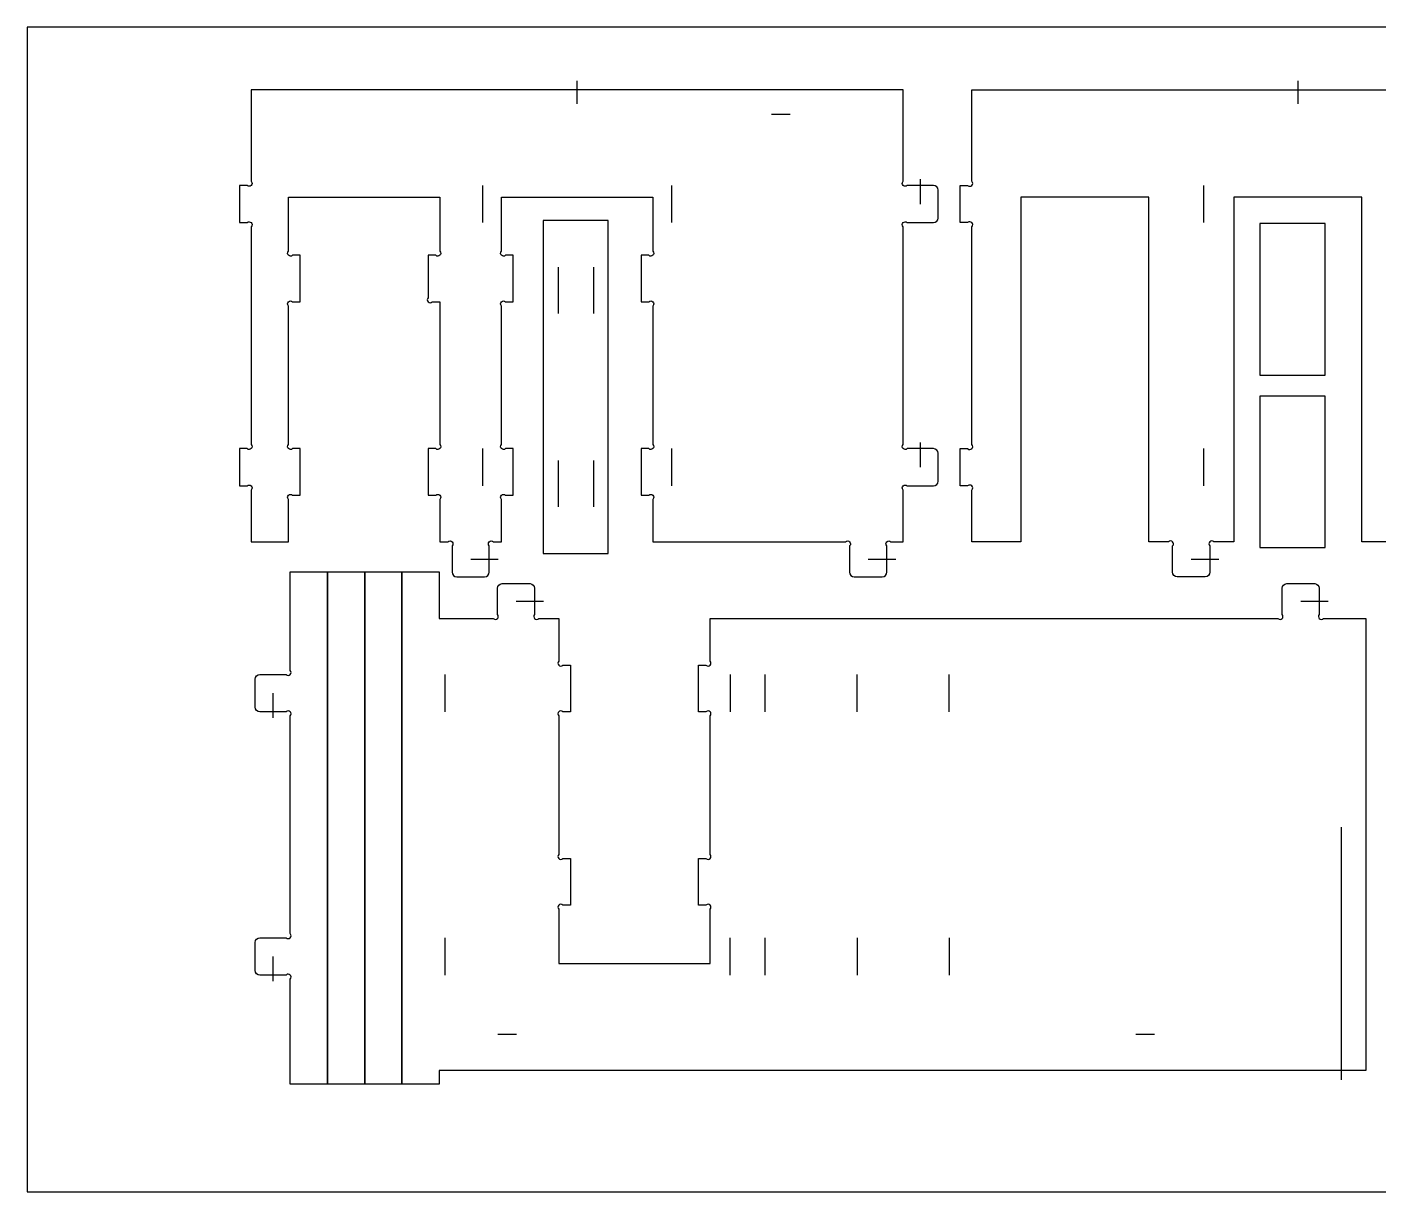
# Model space of a CAD drawing. Header units: millimetres. Extents: x -2454 to 295, y -161 to 465.
# Drawn here: x -1012.4 to -664.1, y -145.2 to 154.8 of the extents above; entities that cross this region are included whole.
import ezdxf

# ---------------------------------------------------------------- set-up
doc = ezdxf.new("R2010")
doc.units = ezdxf.units.MM
doc.header["$MEASUREMENT"] = 0
for name, color, linetype in [('Cut On', 7, 'Continuous'), ('Cut Outside', 7, 'Continuous'), ('Score', 7, 'Continuous')]:
    doc.layers.add(name, color=color, linetype=linetype)

msp = doc.modelspace()

# ---------------------------------------------------------------- linework, layer by layer
at = {"layer": 'Cut On', "color": 133, "lineweight": 25}
for points in [[(-870.6674, 135.0262), (-870.6674, 135.0262), (-870.6674, 140.9329), (-870.6674, 140.9329)], [(-684.9848, 140.9464), (-684.9848, 140.9464), (-684.9848, 135.0259), (-684.9848, 135.0259)], [(-820.5671, 132.332), (-820.5671, 132.332), (-815.7674, 132.332), (-815.7674, 132.332)], [(-782.1672, 109.2262), (-782.1672, 109.2262), (-782.1672, 115.6141), (-782.1672, 115.6141)], [(-895.0357, 114.026), (-895.0357, 114.026), (-895.0357, 104.4262), (-895.0357, 104.4262)], [(-846.34, 114.026), (-846.34, 114.026), (-846.34, 104.4262), (-846.34, 104.4262)], [(-709.2687, 114.026), (-709.2687, 114.026), (-709.2687, 104.4259), (-709.2687, 104.4259)], [(-875.5709, 93.0066), (-875.5709, 93.0066), (-875.5709, 81.0063), (-875.5709, 81.0063)], [(-866.4973, 93.0066), (-866.4973, 93.0066), (-866.4973, 81.0063), (-866.4973, 81.0063)], [(-895.0357, 46.2261), (-895.0357, 46.2261), (-895.0357, 36.626), (-895.0357, 36.626)], [(-846.34, 46.2261), (-846.34, 46.2261), (-846.34, 36.626), (-846.34, 36.626)], [(-782.1672, 41.4261), (-782.1672, 41.4261), (-782.1672, 47.8139), (-782.1672, 47.8139)], [(-709.2687, 46.2261), (-709.2687, 46.2261), (-709.2687, 36.626), (-709.2687, 36.626)], [(-875.5259, 31.2064), (-875.5259, 31.2064), (-875.5259, 43.2064), (-875.5259, 43.2064)], [(-866.4973, 43.2064), (-866.4973, 43.2064), (-866.4973, 31.2064), (-866.4973, 31.2064)], [(-898.1172, 17.7261), (-898.1172, 17.7261), (-891.0077, 17.7261), (-891.0077, 17.7261)], [(-795.6673, 17.7261), (-795.6673, 17.7261), (-788.5578, 17.7261), (-788.5578, 17.7261)], [(-712.435, 17.7261), (-712.435, 17.7261), (-705.3255, 17.7261), (-705.3255, 17.7261)], [(-886.4259, 6.9637), (-886.4259, 6.9637), (-879.3165, 6.9637), (-879.3165, 6.9637)], [(-684.226, 6.9637), (-684.226, 6.9637), (-677.1166, 6.9637), (-677.1166, 6.9637)], [(-904.7194, -21.5362), (-904.7194, -21.5362), (-904.7194, -11.9361), (-904.7194, -11.9361)], [(-831.2194, -11.9361), (-831.2194, -11.9361), (-831.2194, -21.5362), (-831.2194, -21.5362)], [(-822.2191, -21.5362), (-822.2191, -21.5362), (-822.2191, -11.9361), (-822.2191, -11.9361)], [(-798.5196, -21.5362), (-798.5196, -21.5362), (-798.5196, -11.9361), (-798.5196, -11.9361)], [(-774.8194, -21.5362), (-774.8194, -21.5362), (-774.8194, -11.9361), (-774.8194, -11.9361)], [(-949.126, -16.7365), (-949.126, -16.7365), (-949.126, -23.1244), (-949.126, -23.1244)], [(-673.7261, -116.3062), (-673.7261, -116.3062), (-673.7261, -51.2361), (-673.7261, -51.2361)], [(-904.7194, -89.3361), (-904.7194, -89.3361), (-904.7194, -79.7363), (-904.7194, -79.7363)], [(-831.2194, -89.3361), (-831.2194, -89.3361), (-831.2194, -79.7363), (-831.2194, -79.7363)], [(-822.2191, -89.3361), (-822.2191, -89.3361), (-822.2191, -79.7363), (-822.2191, -79.7363)], [(-798.5196, -79.7363), (-798.5196, -79.7363), (-798.5196, -89.3361), (-798.5196, -89.3361)], [(-774.8194, -79.7363), (-774.8194, -79.7363), (-774.8194, -89.3361), (-774.8194, -89.3361)], [(-949.126, -84.5364), (-949.126, -84.5364), (-949.126, -90.9242), (-949.126, -90.9242)], [(-886.2761, -104.6255), (-886.2761, -104.6255), (-891.0761, -104.6255), (-891.0761, -104.6255)], [(-721.8764, -104.6255), (-721.8764, -104.6255), (-726.6762, -104.6255), (-726.6762, -104.6255)]]:
    msp.add_open_spline(points, degree=3, dxfattribs=at)
at = {"layer": 'Cut Outside', "color": 75, "lineweight": 25}
for points, knots in [([(-872.1674, 138.626), (-872.1674, 138.626), (-954.6671, 138.626), (-954.6671, 138.626), (-954.6671, 138.626), (-954.6671, 138.626), (-954.6671, 115.0891), (-954.6671, 115.0891)], [0, 0, 0, 0, 0.33333333, 0.33333333, 0.33333333, 0.33333334, 1, 1, 1, 1]), ([(-786.6673, 115.0891), (-786.6673, 115.0891), (-786.6673, 138.626), (-786.6673, 138.626), (-786.6673, 138.626), (-786.6673, 138.626), (-869.167, 138.626), (-869.167, 138.626)], [0, 0, 0, 0, 0.33333333, 0.33333333, 0.33333333, 0.33333334, 1, 1, 1, 1]), ([(-768.9848, 115.0891), (-768.9848, 115.0891), (-768.9848, 138.626), (-768.9848, 138.626), (-768.9848, 138.626), (-768.9848, 138.626), (-686.4848, 138.626), (-686.4848, 138.626)], [0, 0, 0, 0, 0.33333333, 0.33333333, 0.33333333, 0.33333334, 1, 1, 1, 1]), ([(-683.4848, 138.626), (-683.4848, 138.626), (-600.9847, 138.626), (-600.9847, 138.626), (-600.9847, 138.626), (-600.9847, 138.626), (-600.9847, 115.0891), (-600.9847, 115.0891)], [0, 0, 0, 0, 0.33333333, 0.33333333, 0.33333333, 0.33333334, 1, 1, 1, 1]), ([(-955.7302, 114.026), (-955.7302, 114.026), (-957.6674, 114.026), (-957.6674, 114.026), (-957.6674, 114.026), (-957.6674, 114.026), (-957.6674, 104.4262), (-957.6674, 104.4262), (-957.6674, 104.4262), (-957.6674, 104.4262), (-955.7302, 104.4262), (-955.7302, 104.4262)], [0, 0, 0, 0, 0.25, 0.25, 0.25, 0.25000001, 0.5, 0.5, 0.5, 0.50000001, 1, 1, 1, 1]), ([(-770.048, 104.4259), (-770.048, 104.4259), (-771.9848, 104.4259), (-771.9848, 104.4259), (-771.9848, 104.4259), (-771.9848, 104.4259), (-771.9848, 114.026), (-771.9848, 114.026), (-771.9848, 114.026), (-771.9848, 114.026), (-770.048, 114.026), (-770.048, 114.026)], [0, 0, 0, 0, 0.25, 0.25, 0.25, 0.25000001, 0.5, 0.5, 0.5, 0.50000001, 1, 1, 1, 1]), ([(-945.0673, 97.0892), (-945.0673, 97.0892), (-945.0673, 111.026), (-945.0673, 111.026), (-945.0673, 111.026), (-945.0673, 111.026), (-906.0671, 111.026), (-906.0671, 111.026), (-906.0671, 111.026), (-906.0671, 111.026), (-906.0671, 97.0892), (-906.0671, 97.0892)], [0, 0, 0, 0, 0.25, 0.25, 0.25, 0.25000001, 0.5, 0.5, 0.5, 0.50000001, 1, 1, 1, 1]), ([(-890.1673, 97.0892), (-890.1673, 97.0892), (-890.1673, 111.026), (-890.1673, 111.026), (-890.1673, 111.026), (-890.1673, 111.026), (-851.1674, 111.026), (-851.1674, 111.026), (-851.1674, 111.026), (-851.1674, 111.026), (-851.1674, 97.0892), (-851.1674, 97.0892)], [0, 0, 0, 0, 0.25, 0.25, 0.25, 0.25000001, 0.5, 0.5, 0.5, 0.50000001, 1, 1, 1, 1]), ([(-718.2978, 22.2259), (-718.2978, 22.2259), (-723.3849, 22.2259), (-723.3849, 22.2259), (-723.3849, 22.2259), (-723.3849, 22.2259), (-723.3849, 111.026), (-723.3849, 111.026), (-723.3849, 111.026), (-723.3849, 111.026), (-756.3847, 111.026), (-756.3847, 111.026), (-756.3847, 111.026), (-756.3847, 111.026), (-756.3847, 22.2259), (-756.3847, 22.2259), (-756.3847, 22.2259), (-756.3847, 22.2259), (-768.9848, 22.2259), (-768.9848, 22.2259), (-768.9848, 22.2259), (-768.9848, 22.2259), (-768.9848, 35.5629), (-768.9848, 35.5629)], [0, 0, 0, 0, 0.14285714, 0.14285714, 0.14285714, 0.14285715, 0.28571429, 0.28571429, 0.28571429, 0.2857143, 0.42857143, 0.42857143, 0.42857143, 0.42857144, 0.57142857, 0.57142857, 0.57142857, 0.57142858, 0.71428571, 0.71428571, 0.71428571, 0.71428572, 1, 1, 1, 1]), ([(-615.8479, 22.2259), (-615.8479, 22.2259), (-668.4848, 22.2259), (-668.4848, 22.2259), (-668.4848, 22.2259), (-668.4848, 22.2259), (-668.4848, 111.026), (-668.4848, 111.026), (-668.4848, 111.026), (-668.4848, 111.026), (-701.4851, 111.026), (-701.4851, 111.026), (-701.4851, 111.026), (-701.4851, 111.026), (-701.4851, 22.2259), (-701.4851, 22.2259), (-701.4851, 22.2259), (-701.4851, 22.2259), (-706.5718, 22.2259), (-706.5718, 22.2259)], [0, 0, 0, 0, 0.16666667, 0.16666667, 0.16666667, 0.16666668, 0.33333333, 0.33333333, 0.33333333, 0.33333334, 0.5, 0.5, 0.5, 0.50000001, 0.66666667, 0.66666667, 0.66666667, 0.66666668, 1, 1, 1, 1]), ([(-944.0041, 84.0261), (-944.0041, 84.0261), (-942.067, 84.0261), (-942.067, 84.0261), (-942.067, 84.0261), (-942.067, 84.0261), (-942.067, 96.026), (-942.067, 96.026), (-942.067, 96.026), (-942.067, 96.026), (-944.0041, 96.026), (-944.0041, 96.026)], [0, 0, 0, 0, 0.25, 0.25, 0.25, 0.25000001, 0.5, 0.5, 0.5, 0.50000001, 1, 1, 1, 1]), ([(-907.1303, 96.026), (-907.1303, 96.026), (-909.0674, 96.026), (-909.0674, 96.026), (-909.0674, 96.026), (-909.0674, 96.026), (-909.0674, 85.0892), (-909.0674, 85.0892)], [0, 0, 0, 0, 0.33333333, 0.33333333, 0.33333333, 0.33333334, 1, 1, 1, 1]), ([(-889.1041, 84.0261), (-889.1041, 84.0261), (-887.1673, 84.0261), (-887.1673, 84.0261), (-887.1673, 84.0261), (-887.1673, 84.0261), (-887.1673, 96.026), (-887.1673, 96.026), (-887.1673, 96.026), (-887.1673, 96.026), (-889.1041, 96.026), (-889.1041, 96.026)], [0, 0, 0, 0, 0.25, 0.25, 0.25, 0.25000001, 0.5, 0.5, 0.5, 0.50000001, 1, 1, 1, 1]), ([(-852.2306, 96.026), (-852.2306, 96.026), (-854.1671, 96.026), (-854.1671, 96.026), (-854.1671, 96.026), (-854.1671, 96.026), (-854.1671, 84.0261), (-854.1671, 84.0261), (-854.1671, 84.0261), (-854.1671, 84.0261), (-852.2306, 84.0261), (-852.2306, 84.0261)], [0, 0, 0, 0, 0.25, 0.25, 0.25, 0.25000001, 0.5, 0.5, 0.5, 0.50000001, 1, 1, 1, 1]), ([(-908.0039, 84.0261), (-908.0039, 84.0261), (-906.0671, 84.0261), (-906.0671, 84.0261), (-906.0671, 84.0261), (-906.0671, 84.0261), (-906.0671, 47.2893), (-906.0671, 47.2893)], [0, 0, 0, 0, 0.33333333, 0.33333333, 0.33333333, 0.33333334, 1, 1, 1, 1]), ([(-955.7302, 46.2261), (-955.7302, 46.2261), (-957.6674, 46.2261), (-957.6674, 46.2261), (-957.6674, 46.2261), (-957.6674, 46.2261), (-957.6674, 36.626), (-957.6674, 36.626), (-957.6674, 36.626), (-957.6674, 36.626), (-955.7302, 36.626), (-955.7302, 36.626)], [0, 0, 0, 0, 0.25, 0.25, 0.25, 0.25000001, 0.5, 0.5, 0.5, 0.50000001, 1, 1, 1, 1]), ([(-944.0041, 34.2262), (-944.0041, 34.2262), (-942.067, 34.2262), (-942.067, 34.2262), (-942.067, 34.2262), (-942.067, 34.2262), (-942.067, 46.2261), (-942.067, 46.2261), (-942.067, 46.2261), (-942.067, 46.2261), (-944.0041, 46.2261), (-944.0041, 46.2261)], [0, 0, 0, 0, 0.25, 0.25, 0.25, 0.25000001, 0.5, 0.5, 0.5, 0.50000001, 1, 1, 1, 1]), ([(-907.1303, 46.2261), (-907.1303, 46.2261), (-909.0674, 46.2261), (-909.0674, 46.2261), (-909.0674, 46.2261), (-909.0674, 46.2261), (-909.0674, 34.2262), (-909.0674, 34.2262), (-909.0674, 34.2262), (-909.0674, 34.2262), (-907.1303, 34.2262), (-907.1303, 34.2262)], [0, 0, 0, 0, 0.25, 0.25, 0.25, 0.25000001, 0.5, 0.5, 0.5, 0.50000001, 1, 1, 1, 1]), ([(-889.1041, 34.2262), (-889.1041, 34.2262), (-887.1673, 34.2262), (-887.1673, 34.2262), (-887.1673, 34.2262), (-887.1673, 34.2262), (-887.1673, 46.2261), (-887.1673, 46.2261), (-887.1673, 46.2261), (-887.1673, 46.2261), (-889.1041, 46.2261), (-889.1041, 46.2261)], [0, 0, 0, 0, 0.25, 0.25, 0.25, 0.25000001, 0.5, 0.5, 0.5, 0.50000001, 1, 1, 1, 1]), ([(-852.2306, 46.2261), (-852.2306, 46.2261), (-854.1671, 46.2261), (-854.1671, 46.2261), (-854.1671, 46.2261), (-854.1671, 46.2261), (-854.1671, 34.2262), (-854.1671, 34.2262), (-854.1671, 34.2262), (-854.1671, 34.2262), (-852.2306, 34.2262), (-852.2306, 34.2262)], [0, 0, 0, 0, 0.25, 0.25, 0.25, 0.25000001, 0.5, 0.5, 0.5, 0.50000001, 1, 1, 1, 1]), ([(-770.048, 36.626), (-770.048, 36.626), (-771.9848, 36.626), (-771.9848, 36.626), (-771.9848, 36.626), (-771.9848, 36.626), (-771.9848, 46.2261), (-771.9848, 46.2261), (-771.9848, 46.2261), (-771.9848, 46.2261), (-770.048, 46.2261), (-770.048, 46.2261)], [0, 0, 0, 0, 0.25, 0.25, 0.25, 0.25000001, 0.5, 0.5, 0.5, 0.50000001, 1, 1, 1, 1]), ([(-954.6671, 35.5632), (-954.6671, 35.5632), (-954.6671, 22.2262), (-954.6671, 22.2262), (-954.6671, 22.2262), (-954.6671, 22.2262), (-945.0673, 22.2262), (-945.0673, 22.2262), (-945.0673, 22.2262), (-945.0673, 22.2262), (-945.0673, 33.163), (-945.0673, 33.163)], [0, 0, 0, 0, 0.25, 0.25, 0.25, 0.25000001, 0.5, 0.5, 0.5, 0.50000001, 1, 1, 1, 1]), ([(-789.8044, 22.2262), (-789.8044, 22.2262), (-786.6673, 22.2262), (-786.6673, 22.2262), (-786.6673, 22.2262), (-786.6673, 22.2262), (-786.6673, 35.5632), (-786.6673, 35.5632)], [0, 0, 0, 0, 0.33333333, 0.33333333, 0.33333333, 0.33333334, 1, 1, 1, 1]), ([(-906.0671, 33.163), (-906.0671, 33.163), (-906.0671, 22.2262), (-906.0671, 22.2262), (-906.0671, 22.2262), (-906.0671, 22.2262), (-903.9804, 22.2262), (-903.9804, 22.2262)], [0, 0, 0, 0, 0.33333333, 0.33333333, 0.33333333, 0.33333334, 1, 1, 1, 1]), ([(-892.2543, 22.2262), (-892.2543, 22.2262), (-890.1673, 22.2262), (-890.1673, 22.2262), (-890.1673, 22.2262), (-890.1673, 22.2262), (-890.1673, 33.163), (-890.1673, 33.163)], [0, 0, 0, 0, 0.33333333, 0.33333333, 0.33333333, 0.33333334, 1, 1, 1, 1]), ([(-851.1674, 33.163), (-851.1674, 33.163), (-851.1674, 22.2262), (-851.1674, 22.2262), (-851.1674, 22.2262), (-851.1674, 22.2262), (-801.5305, 22.2262), (-801.5305, 22.2262)], [0, 0, 0, 0, 0.33333333, 0.33333333, 0.33333333, 0.33333334, 1, 1, 1, 1]), ([(-944.6263, -10.8733), (-944.6263, -10.8733), (-944.6263, 14.4635), (-944.6263, 14.4635), (-944.6263, 14.4635), (-944.6263, 14.4635), (-906.2263, 14.4635), (-906.2263, 14.4635), (-906.2263, 14.4635), (-906.2263, 14.4635), (-906.2263, 2.4636), (-906.2263, 2.4636), (-906.2263, 2.4636), (-906.2263, 2.4636), (-892.2891, 2.4636), (-892.2891, 2.4636)], [0, 0, 0, 0, 0.2, 0.2, 0.2, 0.20000001, 0.4, 0.4, 0.4, 0.40000001, 0.6, 0.6, 0.6, 0.60000001, 1, 1, 1, 1]), ([(-880.5631, 2.4636), (-880.5631, 2.4636), (-875.4216, 2.4636), (-875.4216, 2.4636), (-875.4216, 2.4636), (-875.4216, 2.4636), (-875.4216, -8.4731), (-875.4216, -8.4731)], [0, 0, 0, 0, 0.33333333, 0.33333333, 0.33333333, 0.33333334, 1, 1, 1, 1]), ([(-836.4217, -8.4731), (-836.4217, -8.4731), (-836.4217, 2.4636), (-836.4217, 2.4636), (-836.4217, 2.4636), (-836.4217, 2.4636), (-690.0892, 2.4636), (-690.0892, 2.4636)], [0, 0, 0, 0, 0.33333333, 0.33333333, 0.33333333, 0.33333334, 1, 1, 1, 1]), ([(-678.3628, 2.4636), (-678.3628, 2.4636), (-667.426, 2.4636), (-667.426, 2.4636), (-667.426, 2.4636), (-667.426, 2.4636), (-667.426, -113.9365), (-667.426, -113.9365), (-667.426, -113.9365), (-667.426, -113.9365), (-672.2261, -113.9365), (-672.2261, -113.9365)], [0, 0, 0, 0, 0.25, 0.25, 0.25, 0.25000001, 0.5, 0.5, 0.5, 0.50000001, 1, 1, 1, 1]), ([(-874.3588, -9.5361), (-874.3588, -9.5361), (-872.4216, -9.5361), (-872.4216, -9.5361), (-872.4216, -9.5361), (-872.4216, -9.5361), (-872.4216, -21.5362), (-872.4216, -21.5362), (-872.4216, -21.5362), (-872.4216, -21.5362), (-874.3588, -21.5362), (-874.3588, -21.5362)], [0, 0, 0, 0, 0.25, 0.25, 0.25, 0.25000001, 0.5, 0.5, 0.5, 0.50000001, 1, 1, 1, 1]), ([(-837.4845, -21.5362), (-837.4845, -21.5362), (-839.4214, -21.5362), (-839.4214, -21.5362), (-839.4214, -21.5362), (-839.4214, -21.5362), (-839.4214, -9.5361), (-839.4214, -9.5361), (-839.4214, -9.5361), (-839.4214, -9.5361), (-837.4845, -9.5361), (-837.4845, -9.5361)], [0, 0, 0, 0, 0.25, 0.25, 0.25, 0.25000001, 0.5, 0.5, 0.5, 0.50000001, 1, 1, 1, 1]), ([(-874.3588, -59.3364), (-874.3588, -59.3364), (-872.4216, -59.3364), (-872.4216, -59.3364), (-872.4216, -59.3364), (-872.4216, -59.3364), (-872.4216, -71.3361), (-872.4216, -71.3361), (-872.4216, -71.3361), (-872.4216, -71.3361), (-874.3588, -71.3361), (-874.3588, -71.3361)], [0, 0, 0, 0, 0.25, 0.25, 0.25, 0.25000001, 0.5, 0.5, 0.5, 0.50000001, 1, 1, 1, 1]), ([(-837.4845, -71.3361), (-837.4845, -71.3361), (-839.4214, -71.3361), (-839.4214, -71.3361), (-839.4214, -71.3361), (-839.4214, -71.3361), (-839.4214, -59.3364), (-839.4214, -59.3364), (-839.4214, -59.3364), (-839.4214, -59.3364), (-837.4845, -59.3364), (-837.4845, -59.3364)], [0, 0, 0, 0, 0.25, 0.25, 0.25, 0.25000001, 0.5, 0.5, 0.5, 0.50000001, 1, 1, 1, 1]), ([(-875.4216, -72.3991), (-875.4216, -72.3991), (-875.4216, -86.3361), (-875.4216, -86.3361), (-875.4216, -86.3361), (-875.4216, -86.3361), (-836.4217, -86.3361), (-836.4217, -86.3361), (-836.4217, -86.3361), (-836.4217, -86.3361), (-836.4217, -72.3991), (-836.4217, -72.3991)], [0, 0, 0, 0, 0.25, 0.25, 0.25, 0.25000001, 0.5, 0.5, 0.5, 0.50000001, 1, 1, 1, 1]), ([(-675.2264, -113.9365), (-675.2264, -113.9365), (-906.2263, -113.9365), (-906.2263, -113.9365), (-906.2263, -113.9365), (-906.2263, -113.9365), (-906.2263, -117.4177), (-906.2263, -117.4177), (-906.2263, -117.4177), (-906.2263, -117.4177), (-944.6263, -117.4177), (-944.6263, -117.4177), (-944.6263, -117.4177), (-944.6263, -117.4177), (-944.6263, -90.3994), (-944.6263, -90.3994)], [0, 0, 0, 0, 0.2, 0.2, 0.2, 0.20000001, 0.4, 0.4, 0.4, 0.40000001, 0.6, 0.6, 0.6, 0.60000001, 1, 1, 1, 1])]:
    msp.add_open_spline(points, degree=3, knots=knots, dxfattribs=at)
for points in [[(-869.167, 138.626), (-870.1671, 138.626), (-871.1672, 138.626), (-872.1674, 138.626)], [(-686.4848, 138.626), (-685.4848, 138.626), (-684.4848, 138.626), (-683.4848, 138.626)], [(-954.6671, 115.0891), (-953.9587, 114.3805), (-955.0219, 113.3173), (-955.7302, 114.026)], [(-785.6045, 114.026), (-786.3128, 113.3173), (-787.376, 114.3805), (-786.6673, 115.0891)], [(-770.048, 114.026), (-769.3393, 113.3173), (-768.2762, 114.3805), (-768.9848, 115.0891)], [(-783.6673, 114.026), (-783.6673, 114.026), (-785.6045, 114.026), (-785.6045, 114.026)], [(-780.6673, 114.026), (-781.6673, 114.026), (-782.6673, 114.026), (-783.6673, 114.026)], [(-778.8676, 114.026), (-778.8676, 114.026), (-780.6673, 114.026), (-780.6673, 114.026)], [(-777.6674, 112.826), (-777.6674, 113.4889), (-778.2048, 114.026), (-778.8676, 114.026)], [(-777.6674, 105.6261), (-777.6674, 105.6261), (-777.6674, 112.826), (-777.6674, 112.826)], [(-955.7302, 104.4262), (-955.0219, 105.1349), (-953.9587, 104.0717), (-954.6671, 103.363)], [(-879.4338, 105.0066), (-879.4393, 105.0066), (-879.4438, 105.0021), (-879.4438, 104.9966)], [(-879.4438, 104.9966), (-879.4438, 104.9966), (-879.4438, 19.2165), (-879.4438, 19.2165)], [(-862.6541, 105.0066), (-862.6541, 105.0066), (-879.4338, 105.0066), (-879.4338, 105.0066)], [(-862.6441, 104.9966), (-862.6441, 105.0021), (-862.6486, 105.0066), (-862.6541, 105.0066)], [(-862.6441, 19.2065), (-862.6441, 19.2065), (-862.6441, 104.9966), (-862.6441, 104.9966)], [(-786.6673, 103.363), (-787.376, 104.0717), (-786.3128, 105.1349), (-785.6045, 104.4262)], [(-778.8676, 104.4262), (-778.2048, 104.4262), (-777.6674, 104.9629), (-777.6674, 105.6261)], [(-768.9848, 103.363), (-768.2762, 104.0717), (-769.3393, 105.1342), (-770.048, 104.4259)], [(-954.6671, 103.363), (-954.6671, 103.363), (-954.6671, 47.2893), (-954.6671, 47.2893)], [(-786.6673, 47.2893), (-786.6673, 47.2893), (-786.6673, 103.363), (-786.6673, 103.363)], [(-785.6045, 104.4262), (-785.6045, 104.4262), (-778.8676, 104.4262), (-778.8676, 104.4262)], [(-768.9848, 47.2889), (-768.9848, 47.2889), (-768.9848, 103.363), (-768.9848, 103.363)], [(-694.7328, 104.1922), (-694.7383, 104.1922), (-694.7428, 104.1877), (-694.7428, 104.1822)], [(-694.7428, 104.1822), (-694.7428, 104.1822), (-694.7428, 65.202), (-694.7428, 65.202)], [(-677.9532, 104.1922), (-677.9532, 104.1922), (-694.7328, 104.1922), (-694.7328, 104.1922)], [(-677.9432, 104.1822), (-677.9432, 104.1877), (-677.9477, 104.1922), (-677.9532, 104.1922)], [(-677.9432, 65.202), (-677.9432, 65.202), (-677.9432, 104.1822), (-677.9432, 104.1822)], [(-944.0041, 96.026), (-944.7128, 95.3174), (-945.776, 96.3805), (-945.0673, 97.0892)], [(-906.0671, 97.0892), (-905.3588, 96.3805), (-906.4216, 95.3174), (-907.1303, 96.026)], [(-889.1041, 96.026), (-889.8128, 95.3174), (-890.8763, 96.3805), (-890.1673, 97.0892)], [(-851.1674, 97.0892), (-850.4588, 96.3805), (-851.5216, 95.3174), (-852.2306, 96.026)], [(-945.0673, 82.9629), (-945.776, 83.6716), (-944.7128, 84.7347), (-944.0041, 84.0261)], [(-909.0674, 85.0892), (-909.7761, 84.3806), (-908.7129, 83.3174), (-908.0039, 84.0261)], [(-890.1673, 82.9629), (-890.8763, 83.6716), (-889.8128, 84.7347), (-889.1041, 84.0261)], [(-852.2306, 84.0261), (-851.5216, 84.7347), (-850.4588, 83.6716), (-851.1674, 82.9629)], [(-945.0673, 47.2893), (-945.0673, 47.2893), (-945.0673, 82.9629), (-945.0673, 82.9629)], [(-890.1673, 47.2893), (-890.1673, 47.2893), (-890.1673, 82.9629), (-890.1673, 82.9629)], [(-851.1674, 82.9629), (-851.1674, 82.9629), (-851.1674, 47.2893), (-851.1674, 47.2893)], [(-694.7428, 65.202), (-694.7428, 65.1965), (-694.7383, 65.192), (-694.7328, 65.192)], [(-694.7328, 65.192), (-694.7328, 65.192), (-677.9532, 65.192), (-677.9532, 65.192)], [(-677.9532, 65.192), (-677.9477, 65.192), (-677.9432, 65.1965), (-677.9432, 65.202)], [(-694.7328, 59.7444), (-694.7383, 59.7444), (-694.7428, 59.7399), (-694.7428, 59.7344)], [(-694.7428, 59.7344), (-694.7428, 59.7344), (-694.7428, 20.7542), (-694.7428, 20.7542)], [(-677.9532, 59.7444), (-677.9532, 59.7444), (-694.7328, 59.7444), (-694.7328, 59.7444)], [(-677.9432, 59.7344), (-677.9432, 59.7399), (-677.9477, 59.7444), (-677.9532, 59.7444)], [(-677.9432, 20.7542), (-677.9432, 20.7542), (-677.9432, 59.7344), (-677.9432, 59.7344)], [(-954.6671, 47.2893), (-953.9587, 46.5803), (-955.0219, 45.5175), (-955.7302, 46.2261)], [(-944.0041, 46.2261), (-944.7128, 45.5175), (-945.776, 46.5803), (-945.0673, 47.2893)], [(-906.0671, 47.2893), (-905.3588, 46.5803), (-906.4216, 45.5175), (-907.1303, 46.2261)], [(-889.1041, 46.2261), (-889.8128, 45.5175), (-890.8763, 46.5803), (-890.1673, 47.2893)], [(-851.1674, 47.2893), (-850.4588, 46.5803), (-851.5216, 45.5175), (-852.2306, 46.2261)], [(-785.6045, 46.2261), (-786.3128, 45.5175), (-787.376, 46.5803), (-786.6673, 47.2893)], [(-783.6673, 46.2261), (-783.6673, 46.2261), (-785.6045, 46.2261), (-785.6045, 46.2261)], [(-780.6673, 46.2261), (-781.6673, 46.2261), (-782.6673, 46.2261), (-783.6673, 46.2261)], [(-778.8676, 46.2261), (-778.8676, 46.2261), (-780.6673, 46.2261), (-780.6673, 46.2261)], [(-777.6674, 45.0259), (-777.6674, 45.6887), (-778.2048, 46.2261), (-778.8676, 46.2261)], [(-770.048, 46.2261), (-769.3393, 45.5171), (-768.2762, 46.5803), (-768.9848, 47.2889)], [(-777.6674, 37.826), (-777.6674, 37.826), (-777.6674, 45.0259), (-777.6674, 45.0259)], [(-955.7302, 36.626), (-955.0219, 37.3347), (-953.9587, 36.2719), (-954.6671, 35.5632)], [(-945.0673, 33.163), (-945.776, 33.8713), (-944.7128, 34.9348), (-944.0041, 34.2262)], [(-907.1303, 34.2262), (-906.4216, 34.9348), (-905.3588, 33.8713), (-906.0671, 33.163)], [(-890.1673, 33.163), (-890.8763, 33.8713), (-889.8128, 34.9348), (-889.1041, 34.2262)], [(-852.2306, 34.2262), (-851.5216, 34.9348), (-850.4588, 33.8713), (-851.1674, 33.163)], [(-786.6673, 35.5632), (-787.376, 36.2719), (-786.3128, 37.3347), (-785.6045, 36.626)], [(-785.6045, 36.626), (-785.6045, 36.626), (-778.8676, 36.626), (-778.8676, 36.626)], [(-778.8676, 36.626), (-778.2048, 36.626), (-777.6674, 37.1635), (-777.6674, 37.826)], [(-768.9848, 35.5629), (-768.2762, 36.2715), (-769.3393, 37.3347), (-770.048, 36.626)], [(-903.9804, 22.2262), (-903.2717, 22.9349), (-902.2089, 21.8717), (-902.9172, 21.1631)], [(-902.9172, 21.1631), (-902.9172, 21.1631), (-902.9172, 14.4258), (-902.9172, 14.4258)], [(-893.3171, 21.1631), (-894.0261, 21.8717), (-892.963, 22.9349), (-892.2543, 22.2262)], [(-893.3171, 19.2262), (-893.3171, 19.2262), (-893.3171, 21.1631), (-893.3171, 21.1631)], [(-801.5305, 22.2262), (-800.8215, 22.9349), (-799.7587, 21.8717), (-800.4673, 21.1631)], [(-800.4673, 21.1631), (-800.4673, 21.1631), (-800.4673, 14.4258), (-800.4673, 14.4258)], [(-790.8672, 21.1631), (-791.5759, 21.8717), (-790.5131, 22.9349), (-789.8044, 22.2262)], [(-790.8672, 20.1946), (-790.8672, 20.1946), (-790.8672, 21.1631), (-790.8672, 21.1631)], [(-717.235, 21.1631), (-716.5264, 21.8717), (-717.5892, 22.9345), (-718.2978, 22.2259)], [(-717.235, 14.4258), (-717.235, 14.4258), (-717.235, 21.1631), (-717.235, 21.1631)], [(-706.5718, 22.2259), (-707.2804, 22.9345), (-708.3436, 21.8717), (-707.6349, 21.1631)], [(-707.6349, 21.1631), (-707.6349, 21.1631), (-707.6349, 19.2259), (-707.6349, 19.2259)], [(-893.3171, 16.2262), (-893.3171, 17.2262), (-893.3171, 18.2262), (-893.3171, 19.2262)], [(-879.4438, 19.2165), (-879.4438, 19.211), (-879.4393, 19.2065), (-879.4338, 19.2065)], [(-879.4338, 19.2065), (-879.4338, 19.2065), (-862.6441, 19.2065), (-862.6441, 19.2065)], [(-790.8672, 16.2262), (-790.8672, 17.549), (-790.8672, 18.8718), (-790.8672, 20.1946)], [(-707.6349, 19.2259), (-707.6349, 18.2259), (-707.6349, 17.2259), (-707.6349, 16.2259)], [(-694.7428, 20.7542), (-694.7428, 20.7487), (-694.7383, 20.7442), (-694.7328, 20.7442)], [(-694.7328, 20.7442), (-694.7328, 20.7442), (-677.9532, 20.7442), (-677.9532, 20.7442)], [(-677.9532, 20.7442), (-677.9477, 20.7442), (-677.9432, 20.7487), (-677.9432, 20.7542)], [(-902.9172, 14.4258), (-902.9172, 13.763), (-902.3802, 13.2262), (-901.7173, 13.2262)], [(-894.5174, 13.2262), (-893.8546, 13.2262), (-893.3171, 13.763), (-893.3171, 14.4258)], [(-893.3171, 14.4258), (-893.3171, 14.4258), (-893.3171, 16.2262), (-893.3171, 16.2262)], [(-800.4673, 14.4258), (-800.4673, 13.763), (-799.9299, 13.2262), (-799.2674, 13.2262)], [(-792.0672, 13.2262), (-791.4047, 13.2262), (-790.8672, 13.763), (-790.8672, 14.4258)], [(-790.8672, 14.4258), (-790.8672, 14.4258), (-790.8672, 16.2262), (-790.8672, 16.2262)], [(-716.0351, 13.2259), (-716.6976, 13.2259), (-717.235, 13.7633), (-717.235, 14.4258)], [(-707.6349, 14.4258), (-707.6349, 13.7633), (-708.1723, 13.2259), (-708.8348, 13.2259)], [(-707.6349, 16.2259), (-707.6349, 16.2259), (-707.6349, 14.4258), (-707.6349, 14.4258)], [(-901.7173, 13.2262), (-901.7173, 13.2262), (-894.5174, 13.2262), (-894.5174, 13.2262)], [(-891.2263, 10.2636), (-891.2263, 10.9264), (-890.6892, 11.4635), (-890.0264, 11.4635)], [(-890.0264, 11.4635), (-890.0264, 11.4635), (-882.8265, 11.4635), (-882.8265, 11.4635)], [(-882.8265, 11.4635), (-882.1636, 11.4635), (-881.6262, 10.9264), (-881.6262, 10.2636)], [(-799.2674, 13.2262), (-799.2674, 13.2262), (-792.0672, 13.2262), (-792.0672, 13.2262)], [(-708.8348, 13.2259), (-708.8348, 13.2259), (-716.0351, 13.2259), (-716.0351, 13.2259)], [(-689.0264, 10.2636), (-689.0264, 10.9264), (-688.489, 11.4635), (-687.8265, 11.4635)], [(-687.8265, 11.4635), (-687.8265, 11.4635), (-680.6262, 11.4635), (-680.6262, 11.4635)], [(-680.6262, 11.4635), (-679.9638, 11.4635), (-679.4263, 10.9264), (-679.4263, 10.2636)], [(-891.2263, 3.5267), (-891.2263, 3.5267), (-891.2263, 10.2636), (-891.2263, 10.2636)], [(-881.6262, 10.2636), (-881.6262, 10.2636), (-881.6262, 8.4637), (-881.6262, 8.4637)], [(-881.6262, 8.4637), (-881.6262, 7.4637), (-881.6262, 6.4636), (-881.6262, 5.4636)], [(-689.0264, 3.5267), (-689.0264, 3.5267), (-689.0264, 10.2636), (-689.0264, 10.2636)], [(-679.4263, 10.2636), (-679.4263, 10.2636), (-679.4263, 8.4637), (-679.4263, 8.4637)], [(-679.4263, 8.4637), (-679.4263, 7.4637), (-679.4263, 6.4636), (-679.4263, 5.4636)], [(-892.2891, 2.4636), (-891.5808, 1.7549), (-890.5173, 2.8177), (-891.2263, 3.5267)], [(-881.6262, 3.5267), (-882.3349, 2.8177), (-881.2721, 1.7549), (-880.5631, 2.4636)], [(-881.6262, 5.4636), (-881.6262, 5.4636), (-881.6262, 3.5267), (-881.6262, 3.5267)], [(-690.0892, 2.4636), (-689.3806, 1.7549), (-688.3174, 2.8177), (-689.0264, 3.5267)], [(-679.4263, 3.5267), (-680.135, 2.8177), (-679.0722, 1.7549), (-678.3628, 2.4636)], [(-679.4263, 5.4636), (-679.4263, 5.4636), (-679.4263, 3.5267), (-679.4263, 3.5267)], [(-875.4216, -8.4731), (-876.1303, -9.1818), (-875.0674, -10.2449), (-874.3588, -9.5361)], [(-837.4845, -9.5361), (-836.7762, -10.2449), (-835.7131, -9.1818), (-836.4217, -8.4731)], [(-953.6263, -13.1361), (-953.6263, -12.4736), (-953.0892, -11.9361), (-952.4264, -11.9361)], [(-953.6263, -20.3363), (-953.6263, -20.3363), (-953.6263, -13.1361), (-953.6263, -13.1361)], [(-952.4264, -11.9361), (-952.4264, -11.9361), (-945.6895, -11.9361), (-945.6895, -11.9361)], [(-945.6895, -11.9361), (-944.9805, -12.645), (-943.9173, -11.582), (-944.6263, -10.8733)], [(-952.4264, -21.5362), (-953.0892, -21.5362), (-953.6263, -20.9988), (-953.6263, -20.3363)], [(-944.6263, -22.5992), (-943.9173, -21.8904), (-944.9805, -20.8276), (-945.6895, -21.5362)], [(-874.3588, -21.5362), (-875.0674, -20.8276), (-876.1303, -21.8904), (-875.4216, -22.5992)], [(-836.4217, -22.5992), (-835.7131, -21.8904), (-836.7762, -20.8276), (-837.4845, -21.5362)], [(-950.6263, -21.5362), (-950.6263, -21.5362), (-952.4264, -21.5362), (-952.4264, -21.5362)], [(-947.626, -21.5362), (-948.6261, -21.5362), (-949.6262, -21.5362), (-950.6263, -21.5362)], [(-945.6895, -21.5362), (-945.6895, -21.5362), (-947.626, -21.5362), (-947.626, -21.5362)], [(-944.6263, -78.6735), (-944.6263, -78.6735), (-944.6263, -22.5992), (-944.6263, -22.5992)], [(-875.4216, -22.5992), (-875.4216, -22.5992), (-875.4216, -58.273), (-875.4216, -58.273)], [(-836.4217, -58.273), (-836.4217, -58.273), (-836.4217, -22.5992), (-836.4217, -22.5992)], [(-875.4216, -58.273), (-876.1303, -58.982), (-875.0674, -60.0452), (-874.3588, -59.3364)], [(-837.4845, -59.3364), (-836.7762, -60.0452), (-835.7131, -58.982), (-836.4217, -58.273)], [(-874.3588, -71.3361), (-875.0674, -70.6278), (-876.1303, -71.6906), (-875.4216, -72.3991)], [(-836.4217, -72.3991), (-835.7131, -71.6906), (-836.7762, -70.6278), (-837.4845, -71.3361)], [(-953.6263, -80.9362), (-953.6263, -80.2734), (-953.0892, -79.7363), (-952.4264, -79.7363)], [(-952.4264, -79.7363), (-952.4264, -79.7363), (-945.6895, -79.7363), (-945.6895, -79.7363)], [(-945.6895, -79.7363), (-944.9805, -80.4448), (-943.9173, -79.3818), (-944.6263, -78.6735)], [(-953.6263, -88.1361), (-953.6263, -88.1361), (-953.6263, -80.9362), (-953.6263, -80.9362)], [(-952.4264, -89.3361), (-953.0892, -89.3361), (-953.6263, -88.799), (-953.6263, -88.1361)], [(-950.6263, -89.3361), (-950.6263, -89.3361), (-952.4264, -89.3361), (-952.4264, -89.3361)], [(-947.626, -89.3361), (-948.6261, -89.3361), (-949.6262, -89.3361), (-950.6263, -89.3361)], [(-945.6895, -89.3361), (-945.6895, -89.3361), (-947.626, -89.3361), (-947.626, -89.3361)], [(-944.6263, -90.3994), (-943.9173, -89.6906), (-944.9805, -88.6278), (-945.6895, -89.3361)], [(-672.2261, -113.9365), (-673.2262, -113.9365), (-674.2263, -113.9365), (-675.2264, -113.9365)]]:
    msp.add_open_spline(points, degree=3, dxfattribs=at)
at = {"layer": 'Score', "color": 250, "lineweight": 25}
msp.add_open_spline([(-412.435, -145.1972), (-412.435, -145.1972), (-1012.435, -145.1972), (-1012.435, -145.1972), (-1012.435, -145.1972), (-1012.435, -145.1972), (-1012.435, 154.8027), (-1012.435, 154.8027), (-1012.435, 154.8027), (-1012.435, 154.8027), (-412.435, 154.8027), (-412.435, 154.8027), (-412.435, 154.8027), (-412.435, 154.8027), (-412.435, -145.1972), (-412.435, -145.1972)], degree=3, knots=[0, 0, 0, 0, 0.2, 0.2, 0.2, 0.20000001, 0.4, 0.4, 0.4, 0.40000001, 0.6, 0.6, 0.6, 0.60000001, 1, 1, 1, 1], dxfattribs=at)
at = {"layer": 'Score', "color": 250, "lineweight": 35}
for points in [[(-935.0259, 14.4635), (-935.0259, 14.4635), (-935.0259, -117.4177), (-935.0259, -117.4177)], [(-925.4261, -117.4177), (-925.4261, -117.4177), (-925.4261, 14.4635), (-925.4261, 14.4635)], [(-915.8257, -117.4177), (-915.8257, -117.4177), (-915.8257, 14.4635), (-915.8257, 14.4635)]]:
    msp.add_open_spline(points, degree=3, dxfattribs=at)

doc.saveas('drawing.dxf')
